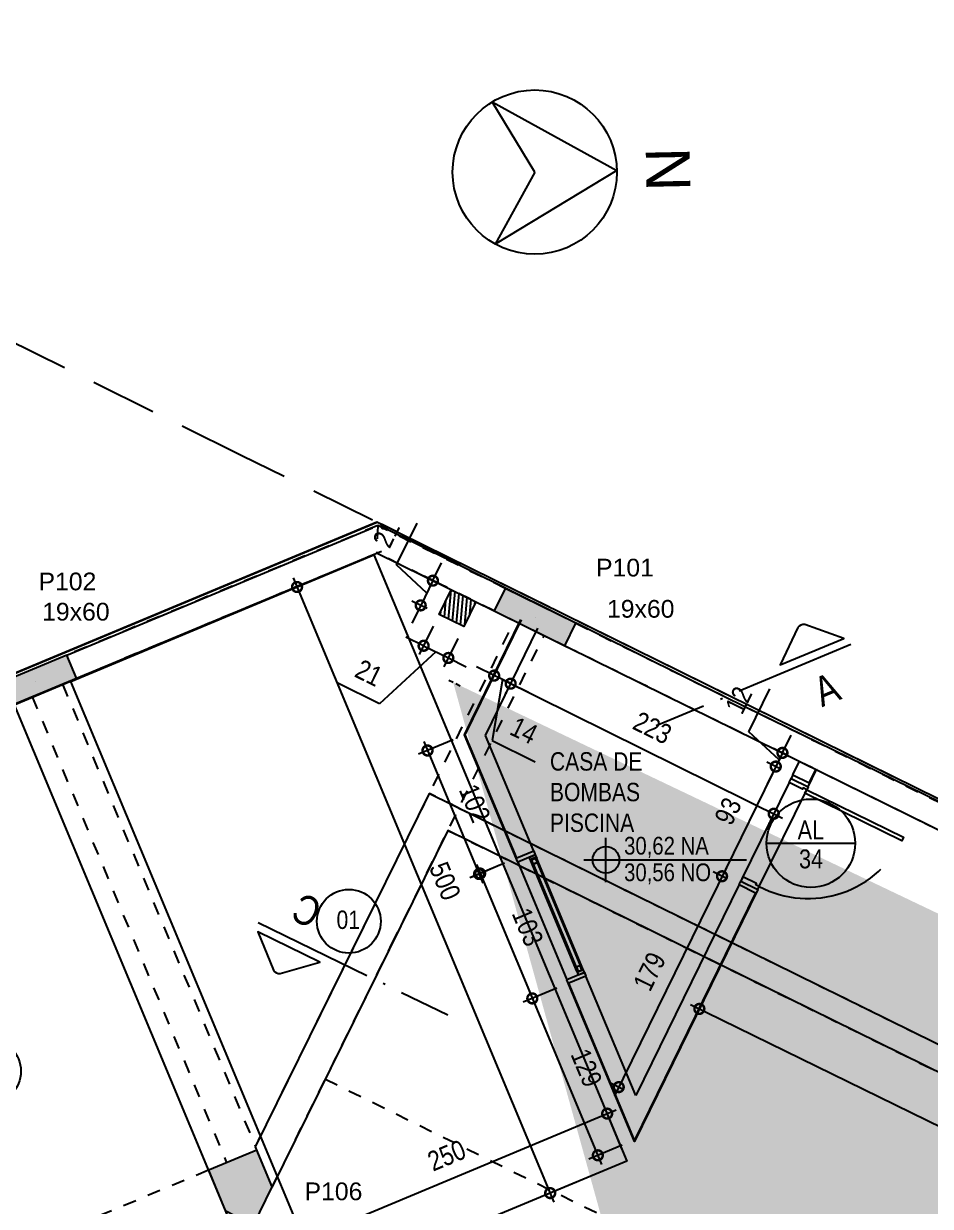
# Model space of a CAD drawing. Header units: metres. Extents: x -133 to 570, y -18 to 184.
# Drawn here: x -13.93 to -7.03, y 30.66 to 39.67 of the extents above; entities that cross this region are included whole.
import ezdxf
from ezdxf.enums import TextEntityAlignment as Align

# ---------------------------------------------------------------- set-up
doc = ezdxf.new("R2010")
doc.units = ezdxf.units.M
doc.header["$PDMODE"] = 35
doc.linetypes.add('DASHEDX2', pattern=[1.5, 1, -0.5])
doc.linetypes.add('ESTILO_TQS_0001', pattern=[1, 0.7, -0.3])
for name, color, linetype in [('1', 232, 'DASHEDX2'), ('12', 232, 'Continuous'), ('190', 25, 'Continuous'), ('210', 15, 'ESTILO_TQS_0001'), ('242', 143, 'Continuous'), ('3', 2, 'Continuous'), ('4', 2, 'Continuous'), ('5', 2, 'Continuous'), ('9', 232, 'Continuous'), ('ARQ-ALV ACAB', 4, 'Continuous'), ('ARQ-ALV OSSO', 5, 'Continuous'), ('ARQ-AUX', 7, 'Continuous'), ('ARQ-CAX @ 1', 1, 'Continuous'), ('ARQ-DIM', 2, 'Continuous'), ('ARQ-DIM EMBASAM', 2, 'Continuous'), ('ARQ-ENCH', 1, 'Continuous'), ('ARQ-EST', 2, 'Continuous'), ('ARQ-PRJ', 7, 'DASHEDX2'), ('ARQ-SIM', 1, 'Continuous'), ('ARQ-SIM EMBASAM', 1, 'Continuous'), ('ARQ-TXT EMBASAM', 2, 'Continuous'), ('ARQ-VG', 1, 'Continuous')]:
    doc.layers.add(name, color=color, linetype=linetype)
doc.styles.add('Adesa', font='ARIALN.TTF')
doc.styles.add('Arial', font='arial.ttf')
doc.styles.get("Standard").update_dxf_attribs({"font": 'arial.ttf'})
doc.dimstyles.new('ADESA 1-0075', dxfattribs={"dimtxt": 0.15, "dimasz": 0.15, "dimexe": 0.075, "dimexo": 0.1, "dimgap": 0.1, "dimtad": 1, "dimdec": 1, "dimlfac": 100, "dimzin": 12, "dimtxsty": 'Adesa', "dimblk": 'DOTSMALL', "dimcen": 1, "dimdle": 0.075, "dimclrd": 1, "dimclre": 1, "dimclrt": 256, "dimazin": 3, "dimtm": 1e-09, "dimtfac": 1, "dimtdec": 1, "dimtmove": 1, "dimatfit": 0, "dimldrblk": 'DOTSMALL', "dimfxl": 0.8, "dimtvp": 2, "dimtolj": 1, "dimtzin": 0, "dimarcsym": 0})

# ---------------------------------------------------------------- blocks, each defined once
blk = doc.blocks.new('vaga')
blk.add_lwpolyline([(5, 0), (5, -2.5), (0, -2.5), (0, 0)], close=True)
blk.add_circle((2.5, -1.25), 0.2426)
blk = doc.blocks.new('*U21')
for points in [[(-0.845, -0.1), (-0.82, -0.1), (-0.82, -0.07), (-0.81, -0.07), (-0.81, 0.045), (-0.845, 0.045), (-0.845, -0.1)], [(0.025, -0.1), (0, -0.1), (0, -0.07), (-0.01, -0.07), (-0.01, 0.045), (0.025, 0.045), (0.025, -0.1)], [(0, -0.1), (0, -0.9204), (-0.03, -0.9204), (-0.03, -0.1)]]:
    blk.add_lwpolyline(points, close=True)
at = {"layer": 'ARQ-PRJ'}
blk.add_arc((-0.0237, -0.1242), 0.7967, 178.25988, 271.70132, dxfattribs=at)
blk = doc.blocks.new('*U49')
at = {"color": 0, "linetype": 'ByBlock', "ltscale": 0.5}
for points in [[(0.02, -0.045), (0.02, -0.045), (0.02, -0.045), (0.02, -0.045), (0.02, -0.045), (0.02, -0.045), (0.02, -0.045), (0.02, -0.045), (0.02, -0.045), (0.03, -0.045), (0.03, -0.05), (0, -0.05), (0, 0), (0.03, 0), (0.03, -0.005), (0.02, -0.005), (0.02, -0.045)], [(0.95, -0.045), (0.95, -0.045), (0.95, -0.045), (0.95, -0.045), (0.95, -0.045), (0.95, -0.045), (0.95, -0.045), (0.95, -0.045), (0.95, -0.045), (0.94, -0.045), (0.94, -0.05), (0.97, -0.05), (0.97, 0), (0.94, 0), (0.94, -0.005), (0.95, -0.005), (0.95, -0.045)], [(0.025, -0.01), (0.06, -0.01), (0.06, -0.04), (0.025, -0.04)], [(0.945, -0.01), (0.91, -0.01), (0.91, -0.04), (0.945, -0.04)]]:
    blk.add_lwpolyline(points, close=True, dxfattribs=at)
at = {"color": 8, "linetype": 'ByBlock', "ltscale": 0.5}
for points in [[(0.94, 0), (0.03, 0)], [(0.94, -0.05), (0.03, -0.05)]]:
    blk.add_lwpolyline(points, dxfattribs=at)
at = {"color": 7, "linetype": 'ByBlock', "ltscale": 0.5}
blk.add_lwpolyline([(0.91, -0.01), (0.91, -0.04), (0.06, -0.04), (0.06, -0.01)], close=True, dxfattribs=at)
blk = doc.blocks.new('_DotSmall')
at = {"color": 0, "linetype": 'ByBlock', "const_width": 0.5}
blk.add_lwpolyline([(-0.0625, 0, 1), (0.0625, 0, 1)], format="xyb", close=True, dxfattribs=at)
blk = doc.blocks.new('*D129')
at = {"layer": 'ARQ-DIM EMBASAM', "color": 1, "lineweight": -2, "transparency": 16777216}
for p, q in [((-9.3775, 31.1019), (-9.5186, 31.4398)), ((-11.8658, 30.3782), (-9.4205, 31.3995)), ((-11.6844, 30.1384), (-11.8255, 30.4763))]:
    blk.add_line(p, q, dxfattribs=at)
at = {"layer": 'Defpoints', "color": 0, "transparency": 16777216}
for p in [(-9.4897, 31.3706), (-9.339, 31.0096), (-11.6459, 30.0461)]:
    blk.add_point(p, dxfattribs=at)
at = {"layer": 'ARQ-DIM EMBASAM', "color": 1, "lineweight": -2, "transparency": 16777216, "xscale": 0.15, "yscale": 0.15, "zscale": 0.15}
for p, rotation in [((-9.4897, 31.3706), 22.66845820745342), ((-11.7966, 30.4071), 202.6684582074534)]:
    blk.add_blockref('_DotSmall', p, dxfattribs=dict(at, rotation=rotation))
at = {"layer": 'ARQ-DIM EMBASAM', "transparency": 16777216, "insert": (-10.7112, 31.0518), "char_height": 0.15, "attachment_point": 5, "rotation": 22.66846, "style": 'Adesa'}
blk.add_mtext('\\A1;250', dxfattribs=at)
blk = doc.blocks.new('*D130')
at = {"layer": 'ARQ-DIM EMBASAM', "color": 1, "lineweight": -2, "transparency": 16777216}
for p, q in [((-11.3582, 35.5849), (-11.9197, 35.3503)), ((-11.8794, 35.4485), (-9.8946, 30.6963)), ((-9.4313, 30.9711), (-9.9927, 30.7366))]:
    blk.add_line(p, q, dxfattribs=at)
at = {"layer": 'Defpoints', "color": 0, "transparency": 16777216}
for p in [(-11.266, 35.6234), (-9.339, 31.0096), (-9.9235, 30.7655)]:
    blk.add_point(p, dxfattribs=at)
at = {"layer": 'ARQ-DIM EMBASAM', "color": 1, "lineweight": -2, "transparency": 16777216, "xscale": 0.15, "yscale": 0.15, "zscale": 0.15}
for p, rotation in [((-11.8505, 35.3792), 112.6684582074534), ((-9.9235, 30.7655), 292.6684582074534)]:
    blk.add_blockref('_DotSmall', p, dxfattribs=dict(at, rotation=rotation))
at = {"layer": 'ARQ-DIM EMBASAM', "transparency": 16777216, "insert": (-10.7241, 33.1404), "char_height": 0.15, "attachment_point": 5, "rotation": 292.66846, "style": 'Adesa'}
blk.add_mtext('\\A1;500', dxfattribs=at)
blk = doc.blocks.new('*D131')
at = {"layer": 'ARQ-DIM EMBASAM', "color": 1, "lineweight": -2, "transparency": 16777216}
for p, q in [((-8.411, 34.2775), (-8.2513, 34.6041)), ((-8.1808, 34.0646), (-8.411, 34.2775)), ((-8.1553, 34.1167), (-8.0894, 34.2515)), ((-8.1157, 34.0974), (-8.2227, 34.1497)), ((-8.1666, 33.9932), (-8.2736, 34.0455)), ((-8.1553, 34.1167), (-8.2063, 34.0126)), ((-8.1553, 34.1167), (-8.2063, 34.0126)), ((-8.2063, 34.0126), (-8.2721, 33.8778))]:
    blk.add_line(p, q, dxfattribs=at)
at = {"layer": 'Defpoints', "color": 0, "transparency": 16777216}
for p in [(-8.0259, 34.0534, 0), (-8.2063, 34.0126), (-8.0768, 33.9493)]:
    blk.add_point(p, dxfattribs=at)
at = {"layer": 'ARQ-DIM EMBASAM', "color": 1, "lineweight": -2, "transparency": 16777216, "xscale": 0.15, "yscale": 0.15, "zscale": 0.15}
for p, rotation in [((-8.1553, 34.1167), 243.941235276472), ((-8.2063, 34.0126), 63.94123527647194)]:
    blk.add_blockref('_DotSmall', p, dxfattribs=dict(at, rotation=rotation))
at = {"layer": 'ARQ-DIM EMBASAM', "transparency": 16777216, "insert": (-8.4886, 34.5178), "char_height": 0.15, "attachment_point": 5, "rotation": 63.94124, "style": 'Adesa'}
blk.add_mtext('\\A1;12', dxfattribs=at)
blk = doc.blocks.new('*D132')
at = {"layer": 'ARQ-DIM EMBASAM', "color": 1, "lineweight": -2, "transparency": 16777216}
for p, q in [((-8.1732, 34.08), (-8.6483, 33.1101)), ((-8.1666, 33.9933), (-8.2736, 34.0456)), ((-8.5757, 33.158), (-8.6826, 33.2104))]:
    blk.add_line(p, q, dxfattribs=at)
at = {"layer": 'Defpoints', "color": 0, "transparency": 16777216}
for p in [(-8.0768, 33.9493), (-8.6153, 33.1774), (-8.4859, 33.1141)]:
    blk.add_point(p, dxfattribs=at)
at = {"layer": 'ARQ-DIM EMBASAM', "color": 1, "lineweight": -2, "transparency": 16777216, "xscale": 0.15, "yscale": 0.15, "zscale": 0.15}
for p, rotation in [((-8.2062, 34.0126), 63.90645381599306), ((-8.6153, 33.1774), 243.9064538159931)]:
    blk.add_blockref('_DotSmall', p, dxfattribs=dict(at, rotation=rotation))
at = {"layer": 'ARQ-DIM EMBASAM', "transparency": 16777216, "insert": (-8.5693, 33.6727), "char_height": 0.15, "attachment_point": 5, "rotation": 63.90645, "style": 'Adesa'}
blk.add_mtext('\\A1;93', dxfattribs=at)
blk = doc.blocks.new('*D133')
at = {"layer": 'ARQ-DIM EMBASAM', "color": 1, "lineweight": -2, "transparency": 16777216}
for p, q in [((-10.3499, 34.705), (-10.4846, 34.771)), ((-10.287, 34.6743), (-10.3639, 34.2098)), ((-10.2242, 34.6435), (-10.3499, 34.705)), ((-10.2242, 34.6435), (-10.3499, 34.705)), ((-10.3865, 34.6303), (-10.3829, 34.6377)), ((-10.2608, 34.5687), (-10.2572, 34.5761)), ((-10.2242, 34.6435), (-10.0895, 34.5775)), ((-10.3639, 34.2098), (-10.0368, 34.0496))]:
    blk.add_line(p, q, dxfattribs=at)
at = {"layer": 'Defpoints', "color": 0, "transparency": 16777216}
for p in [(-10.3499, 34.705), (-10.3425, 34.7201), (-10.2168, 34.6585)]:
    blk.add_point(p, dxfattribs=at)
at = {"layer": 'ARQ-DIM EMBASAM', "color": 1, "lineweight": -2, "transparency": 16777216, "xscale": 0.15, "yscale": 0.15, "zscale": 0.15}
for p, rotation in [((-10.3499, 34.705), 333.9064538159312), ((-10.2242, 34.6435), 153.9064538159312)]:
    blk.add_blockref('_DotSmall', p, dxfattribs=dict(at, rotation=rotation))
at = {"layer": 'ARQ-DIM EMBASAM', "transparency": 16777216, "insert": (-10.1232, 34.2871), "char_height": 0.15, "attachment_point": 5, "rotation": 333.90645, "style": 'Adesa'}
blk.add_mtext('\\A1;14', dxfattribs=at)
blk = doc.blocks.new('*D134')
at = {"layer": 'ARQ-DIM EMBASAM', "color": 1, "lineweight": -2, "transparency": 16777216}
for p, q in [((-10.2915, 34.6767), (-8.1547, 33.6199)), ((-10.2611, 34.5689), (-10.2575, 34.5763)), ((-8.2588, 33.5785), (-8.2552, 33.5859))]:
    blk.add_line(p, q, dxfattribs=at)
at = {"layer": 'Defpoints', "color": 0, "transparency": 16777216}
for p in [(-10.2168, 34.6585), (-8.2219, 33.6531), (-8.2145, 33.6682)]:
    blk.add_point(p, dxfattribs=at)
at = {"layer": 'ARQ-DIM EMBASAM', "color": 1, "lineweight": -2, "transparency": 16777216, "xscale": 0.15, "yscale": 0.15, "zscale": 0.15}
for p, rotation in [((-10.2242, 34.6435), 153.6824493758829), ((-8.2219, 33.6531), 333.6824493758829)]:
    blk.add_blockref('_DotSmall', p, dxfattribs=dict(at, rotation=rotation))
at = {"layer": 'ARQ-DIM EMBASAM', "transparency": 16777216, "insert": (-9.1448, 34.3066), "char_height": 0.15, "attachment_point": 5, "rotation": 333.68245, "style": 'Adesa'}
blk.add_mtext('\\A1;223', dxfattribs=at)
blk = doc.blocks.new('*D135')
at = {"layer": 'ARQ-DIM EMBASAM', "color": 1, "lineweight": -2, "transparency": 16777216}
for p, q in [((-10.6628, 34.216), (-10.9266, 34.1058)), ((-10.8863, 34.2039), (-10.4359, 33.1254)), ((-10.2702, 33.2759), (-10.534, 33.1657))]:
    blk.add_line(p, q, dxfattribs=at)
at = {"layer": 'Defpoints', "color": 0, "transparency": 16777216}
for p in [(-10.5706, 34.2545), (-10.1779, 33.3144), (-10.4648, 33.1946)]:
    blk.add_point(p, dxfattribs=at)
at = {"layer": 'ARQ-DIM EMBASAM', "color": 1, "lineweight": -2, "transparency": 16777216, "xscale": 0.15, "yscale": 0.15, "zscale": 0.15}
for p, rotation in [((-10.8574, 34.1347), 112.668458207454), ((-10.4648, 33.1946), 292.668458207454)]:
    blk.add_blockref('_DotSmall', p, dxfattribs=dict(at, rotation=rotation))
at = {"layer": 'ARQ-DIM EMBASAM', "transparency": 16777216, "insert": (-10.4982, 33.7327), "char_height": 0.15, "attachment_point": 5, "rotation": 292.66846, "style": 'Adesa'}
blk.add_mtext('\\A1;102', dxfattribs=at)
blk = doc.blocks.new('*D136')
at = {"layer": 'ARQ-DIM EMBASAM', "color": 1, "lineweight": -2, "transparency": 16777216}
for p, q in [((-10.2702, 33.2759), (-10.5258, 33.1692)), ((-10.4855, 33.2673), (-10.0307, 32.1784)), ((-9.8732, 32.3255), (-10.1288, 32.2187))]:
    blk.add_line(p, q, dxfattribs=at)
at = {"layer": 'Defpoints', "color": 0, "transparency": 16777216}
for p in [(-10.1779, 33.3144), (-9.781, 32.364), (-10.0596, 32.2476)]:
    blk.add_point(p, dxfattribs=at)
at = {"layer": 'ARQ-DIM EMBASAM', "color": 1, "lineweight": -2, "transparency": 16777216, "xscale": 0.15, "yscale": 0.15, "zscale": 0.15}
for p, rotation in [((-10.4566, 33.1981), 112.6684582074503), ((-10.0596, 32.2476), 292.6684582074503)]:
    blk.add_blockref('_DotSmall', p, dxfattribs=dict(at, rotation=rotation))
at = {"layer": 'ARQ-DIM EMBASAM', "transparency": 16777216, "insert": (-10.0952, 32.7909), "char_height": 0.15, "attachment_point": 5, "rotation": 292.66846, "style": 'Adesa'}
blk.add_mtext('\\A1;103', dxfattribs=at)
blk = doc.blocks.new('*D137')
at = {"layer": 'ARQ-DIM EMBASAM', "color": 1, "lineweight": -2, "transparency": 16777216}
for p, q in [((-9.8732, 32.3255), (-10.1288, 32.2187)), ((-10.0885, 32.3168), (-9.5319, 30.9842)), ((-9.3745, 31.1312), (-9.63, 31.0245))]:
    blk.add_line(p, q, dxfattribs=at)
at = {"layer": 'Defpoints', "color": 0, "transparency": 16777216}
for p in [(-9.781, 32.364), (-9.2822, 31.1698), (-9.5608, 31.0534)]:
    blk.add_point(p, dxfattribs=at)
at = {"layer": 'ARQ-DIM EMBASAM', "color": 1, "lineweight": -2, "transparency": 16777216, "xscale": 0.15, "yscale": 0.15, "zscale": 0.15}
for p, rotation in [((-10.0596, 32.2476), 112.6684582074545), ((-9.5608, 31.0534), 292.6684582074544)]:
    blk.add_blockref('_DotSmall', p, dxfattribs=dict(at, rotation=rotation))
at = {"layer": 'ARQ-DIM EMBASAM', "transparency": 16777216, "insert": (-9.6473, 31.7186), "char_height": 0.15, "attachment_point": 5, "rotation": 292.66846, "style": 'Adesa'}
blk.add_mtext('\\A1;129', dxfattribs=at)
blk = doc.blocks.new('*D138')
at = {"layer": 'ARQ-DIM EMBASAM', "color": 1, "lineweight": -2, "transparency": 16777216}
for p, q in [((-8.5823, 33.2448), (-9.4344, 31.5048)), ((-8.5757, 33.158), (-8.6826, 33.2104)), ((-9.3619, 31.5528), (-9.4688, 31.6051))]:
    blk.add_line(p, q, dxfattribs=at)
at = {"layer": 'Defpoints', "color": 0, "transparency": 16777216}
for p in [(-8.4859, 33.1141), (-9.4015, 31.5722), (-9.2721, 31.5088)]:
    blk.add_point(p, dxfattribs=at)
at = {"layer": 'ARQ-DIM EMBASAM', "color": 1, "lineweight": -2, "transparency": 16777216, "xscale": 0.15, "yscale": 0.15, "zscale": 0.15}
for p, rotation in [((-8.6153, 33.1774), 63.90645381589833), ((-9.4015, 31.5722), 243.9064538158983)]:
    blk.add_blockref('_DotSmall', p, dxfattribs=dict(at, rotation=rotation))
at = {"layer": 'ARQ-DIM EMBASAM', "transparency": 16777216, "insert": (-9.167, 32.4525), "char_height": 0.15, "attachment_point": 5, "rotation": 63.90645, "style": 'Adesa'}
blk.add_mtext('\\A1;179', dxfattribs=at)
blk = doc.blocks.new('*D139')
at = {"layer": 'ARQ-DIM EMBASAM', "color": 1, "lineweight": -2, "transparency": 16777216}
for p, q in [((-8.7685, 32.2073), (-8.7549, 32.2352)), ((-8.8552, 32.2008), (-3.7908, 29.7205)), ((-3.8389, 29.7929), (-3.8252, 29.8208))]:
    blk.add_line(p, q, dxfattribs=at)
at = {"layer": 'Defpoints', "color": 0, "transparency": 16777216}
for p in [(-8.8125, 32.1175), (-3.8582, 29.7535), (-3.8828, 29.7031)]:
    blk.add_point(p, dxfattribs=at)
at = {"layer": 'ARQ-DIM EMBASAM', "color": 1, "lineweight": -2, "transparency": 16777216, "xscale": 0.15, "yscale": 0.15, "zscale": 0.15}
for p, rotation in [((-8.7878, 32.1678), 153.9064538159307), ((-3.8582, 29.7535), 333.9064538159308)]:
    blk.add_blockref('_DotSmall', p, dxfattribs=dict(at, rotation=rotation))
at = {"layer": 'ARQ-DIM EMBASAM', "transparency": 16777216, "insert": (-6.2453, 31.1192), "char_height": 0.15, "attachment_point": 5, "rotation": 333.90645, "style": 'Adesa'}
blk.add_mtext('\\A1;549', dxfattribs=at)
blk = doc.blocks.new('TIPO COTA$0$Chamada_planta')
at = {"layer": 'ARQ-SIM'}
blk.add_line((-1.248, 0), (1.248, 0), dxfattribs=at)
blk.add_circle((0, 0), 1.248, dxfattribs=at)
at = {"layer": 'ARQ-SIM', "color": 2, "style": 'Adesa'}
for tag, p in [('NUMERO', (0, 0.234)), ('C.D.', (0, -0.272))]:
    blk.add_attdef(tag, text='', height=0.5, dxfattribs=at).set_placement(p, align=Align.MIDDLE_CENTER)
blk = doc.blocks.new('ADESA-SIM CORT')
at = {"color": 3}
blk.add_lwpolyline([(1.712, 0.367), (1.4, 0.086), (2.1, 0.086), (1.788, 0.367)], dxfattribs=at)
blk.add_lwpolyline([(1.788, 0.367, 0.267949), (1.712, 0.367)], format="xyb", dxfattribs=at)
at = {"color": 2}
for points in [[(0.521, 0), (0, 0)], [(0.706, 0), (0.729, 0)], [(2.14, 0), (0.914, 0)]]:
    blk.add_lwpolyline(points, dxfattribs=at)
at = {"color": 3, "style": 'Adesa'}
blk.add_attdef('A', text='', height=0.35, dxfattribs=at).set_placement((1.739, -0.325), align=Align.MIDDLE_CENTER)
blk = doc.blocks.new('*D224')
at = {"layer": 'ARQ-DIM EMBASAM', "color": 1, "lineweight": -2, "transparency": 16777216}
for p, q in [((-10.8137, 35.0808), (-10.9201, 34.8646)), ((-10.887, 34.9319), (-11.0216, 34.9982)), ((-10.887, 34.9319), (-10.6986, 34.8391)), ((-10.887, 34.9319), (-10.6986, 34.8391)), ((-10.6253, 34.988), (-10.7318, 34.7718)), ((-10.7928, 34.8855), (-11.2215, 34.4901)), ((-10.6986, 34.8391), (-10.564, 34.7728)), ((-11.2215, 34.4901), (-11.5395, 34.6468))]:
    blk.add_line(p, q, dxfattribs=at)
at = {"layer": 'Defpoints', "color": 0, "transparency": 16777216}
for p in [(-10.7695, 35.1705), (-10.5811, 35.0777), (-10.6986, 34.8391)]:
    blk.add_point(p, dxfattribs=at)
at = {"layer": 'ARQ-DIM EMBASAM', "color": 1, "lineweight": -2, "transparency": 16777216, "xscale": 0.15, "yscale": 0.15, "zscale": 0.15}
for p, rotation in [((-10.887, 34.9319), 333.7758595109644), ((-10.6986, 34.8391), 153.7758595109644)]:
    blk.add_blockref('_DotSmall', p, dxfattribs=dict(at, rotation=rotation))
at = {"layer": 'ARQ-DIM EMBASAM', "transparency": 16777216, "insert": (-11.303, 34.7257), "char_height": 0.15, "attachment_point": 5, "rotation": 333.77586, "style": 'Adesa'}
blk.add_mtext('\\A1;21', dxfattribs=at)
blk = doc.blocks.new('*D225')
at = {"layer": 'ARQ-DIM EMBASAM', "color": 1, "lineweight": -2, "transparency": 16777216}
for p, q in [((-11.0924, 35.547), (-10.9358, 35.865)), ((-10.8164, 35.4277), (-10.7502, 35.5623)), ((-10.8628, 35.3335), (-11.0924, 35.547)), ((-10.8164, 35.4277), (-10.9092, 35.2393)), ((-10.8164, 35.4277), (-10.9092, 35.2393)), ((-10.7664, 35.403), (-10.8837, 35.4608)), ((-10.8592, 35.2147), (-10.9765, 35.2725)), ((-10.9092, 35.2393), (-10.9755, 35.1048))]:
    blk.add_line(p, q, dxfattribs=at)
at = {"layer": 'Defpoints', "color": 0, "transparency": 16777216}
for p in [(-10.6767, 35.3589), (-10.9092, 35.2393), (-10.7695, 35.1705)]:
    blk.add_point(p, dxfattribs=at)
at = {"layer": 'ARQ-DIM EMBASAM', "color": 1, "lineweight": -2, "transparency": 16777216, "xscale": 0.15, "yscale": 0.15, "zscale": 0.15}
for p, rotation in [((-10.8164, 35.4277), 243.7758595109626), ((-10.9092, 35.2393), 63.77585951096266)]:
    blk.add_blockref('_DotSmall', p, dxfattribs=dict(at, rotation=rotation))
at = {"layer": 'ARQ-DIM EMBASAM', "transparency": 16777216, "insert": (-11.1714, 35.7835), "char_height": 0.15, "attachment_point": 5, "rotation": 63.77586, "style": 'Adesa'}
blk.add_mtext('\\A1;21', dxfattribs=at)
blk = doc.blocks.new('ARQ- NORTE')
at = {"layer": 'ARQ-SIM'}
for p, q in [((-1.636, -2.792), (-0.012, 0.02)), ((-0.012, 0.02), (1.612, -2.792)), ((-0.012, -1.855), (-1.636, -2.792)), ((-0.012, -1.855), (1.612, -2.792))]:
    blk.add_line(p, q, dxfattribs=at)
blk.add_circle((-0.012, -1.855), 1.875, dxfattribs=at)
at = {"layer": 'ARQ-SIM', "color": 3, "style": 'Arial'}
blk.add_text('N', height=1, dxfattribs=at).set_placement((-0.012, 1.189), align=Align.MIDDLE)
blk = doc.blocks.new('terreno + circ vert')
at = {"layer": 'ARQ-EST', "color": 102}
blk.add_lwpolyline([(45.0315, 1.1617, 0.011807), (45.0465, 1.811), (45.1211, 8.4606), (42.945, 9.4812), (35.5548, 12.9472), (27.5061, 16.8929), (22.1014, 19.5405), (15.0017, 23.0148), (8.3251, 26.282), (0.4895, 30.0914), (-5.8932, 33.2362), (-11.2422, 35.8718), (-77.2068, 8.3436), (-72.4625, -3.025), (39.7459, -3.025), (40.5291, -3.025, 0.392527), (45.0315, 1.1617)], format="xyb", dxfattribs=at)
at = {"layer": 'ARQ-PRJ', "color": 1, "ltscale": 0.5}
blk.add_lwpolyline([(48.0419, 1.3908), (48.1056, 7.0609), (42.945, 9.4812), (35.5548, 12.9472), (27.5061, 16.8929), (22.1014, 19.5405), (15.0017, 23.0148), (8.3251, 26.282), (0.4895, 30.0914), (-5.8932, 33.2362), (-12.2759, 36.3811), (-18.9156, 39.6675), (-31.5995, 31.2229), (-104.3835, 0.8491), (-104.1403, -6.025), (40.5424, -6.025, 0.41093)], format="xyb", close=True, dxfattribs=at)
at = {"layer": 'Defpoints'}
blk.add_lwpolyline([(45.0315, 1.1617, 0.011807), (45.0465, 1.811), (45.1211, 8.4606), (42.945, 9.4812), (35.5548, 12.9472), (27.5061, 16.8929), (22.1014, 19.5405), (15.0017, 23.0148), (8.3251, 26.282), (0.4895, 30.0914), (-5.8932, 33.2362), (-11.2422, 35.8718), (-77.2068, 8.3436), (-72.4625, -3.025), (39.7459, -3.025), (40.5292, -3.025, 0.392534)], format="xyb", close=True, dxfattribs=at)
at = {"extrusion": (-0.000517464, -5.41754e-06, 1), "xscale": 0.3333333333333464, "yscale": 0.3333333333333464, "zscale": 0.3333333333333464, "rotation": 271.1996620368655}
blk.add_blockref('ARQ- NORTE', (-9.4226, 38.5465, 0.0043), dxfattribs=at)
blk = doc.blocks.new('EST-LO-6-5S1-R00')
at = {"layer": '4'}
h = blk.add_hatch(color=8, dxfattribs=at)
h.dxf.hatch_style = 1
h.paths.add_polyline_path([(4483.00299, 818.476766), (4508.00299, 818.476766), (4508.00299, 843.476766), (4483.00299, 843.476766)])
h.paths.add_polyline_path([(498.003039, 395.921113), (498.003039, 923.986062), (353.003016, 923.986062), (353.003016, 942.98646), (517.003016, 942.98646), (517.003016, 395.921113)])
h.paths.add_polyline_path([(2530.003309, 842.98646), (2570.003309, 842.98646), (2570.003309, 942.98646), (2530.003309, 942.98646)])
h.paths.add_polyline_path([(520.003309, 245.003526), (520.003309, -299.999844), (555.003309, -299.999844), (555.003309, -229.999844), (539.003309, -229.999844), (539.003309, 185.003526), (555.003309, 185.003526), (555.003309, 245.003526)])
h.paths.add_polyline_path([(-35, 244.918632), (-35, 184.918632), (-19, 184.918632), (-19, -230), (-35, -230), (-35, -300), (517, -300), (517, 245), (498, 245), (498, -281), (0, -281), (0, -19), (255, -19), (255, 244.918632), (178.506963, 244.918632), (178.506963, 225.918632), (236, 225.918632), (236, 0), (0, 0), (0, 225.918632), (57.5, 225.918632), (57.5, 244.918632)])
h.paths.add_polyline_path([(-34.995574, 942.98646), (-34.995574, 872.98646), (-18.995574, 872.98646), (-18.995574, 455.988714), (-34.995574, 455.988714), (-34.995574, 395.921113), (232.004426, 395.921113), (232.004426, 481.921874), (213.004426, 481.921874), (213.004426, 414.921113), (0.004426, 414.921113), (0.004426, 923.98646), (213.004426, 923.98646), (213.004426, 854.986062), (232.004426, 854.986062), (232.004426, 923.98646), (252.004426, 923.98646), (252.004426, 942.98646)])
h.paths.add_polyline_path([(213.004314, 592.921874), (232.004314, 592.921874), (232.004314, 743.986062), (213.004314, 743.986062)], flags=17)
h.paths.add_polyline_path([(3672.003309, 253.001099), (3672.003309, 388.001099), (3637.003309, 388.001099), (3637.003309, 253.001099)])
h.paths.add_polyline_path([(3637.003309, 942.98646), (3637.003194, 872.98646), (3653.003309, 872.98646), (3653.003309, 599.001099), (3637.003309, 599.001099), (3637.003309, 539.001099), (3672.003309, 539.001099), (3672.003309, 942.98646)])
h.paths.add_polyline_path([(3672.003424, 102.001099), (3637.003309, 102.001099), (3637.003309, 42.001099), (3653.003307, 42.001099), (3653.003307, -229.998901), (3637.003309, -229.998901), (3637.003309, -299.998901), (3672.003424, -299.998901)])
h.paths.add_polyline_path([(3075.003309, -299.999844), (3110.003309, -299.999844), (3110.003309, -199.999844), (3075.003309, -199.999844)])
h.paths.add_polyline_path([(3075.003309, 270.500177), (3110.003309, 270.500177), (3110.003309, 370.500177), (3075.003309, 370.500177)])
h.paths.add_polyline_path([(520.003309, 942.98646), (520.003309, 395.925027), (555.003309, 395.925027), (555.003309, 451.98646), (539.003309, 451.98646), (539.003309, 872.98646), (555.003309, 872.98646), (555.003309, 942.98646)])
h.paths.add_polyline_path([(-2102.995138, 253.000177), (-2102.995138, 388.000177), (-2137.995138, 388.000177), (-2137.995138, 253.000177)])
h.paths.add_polyline_path([(-2137.995138, 101.999935), (-2137.995138, -299.999844), (-2102.995138, -299.999844), (-2102.995138, -229.999844), (-2118.995138, -229.999844), (-2118.995138, 41.999935), (-2102.995138, 41.999935), (-2102.995138, 101.999935)])
h.paths.add_polyline_path([(-2137.995141, 942.988972), (-2137.995141, 538.988972), (-2102.995141, 538.988972), (-2102.995141, 598.988972), (-2118.995141, 598.988972), (-2118.995141, 872.988972), (-2102.995141, 872.988972), (-2102.995141, 942.988972)])
h.paths.add_polyline_path([(3075.003309, 842.98646), (3110.003309, 842.98646), (3110.003309, 942.98646), (3075.003309, 942.98646)])
h.paths.add_polyline_path([(2530.003309, -299.999844), (2570.003309, -299.999844), (2570.003309, -199.999844), (2530.003309, -199.999844)])
h.paths.add_polyline_path([(2530.003309, 145.003526), (2570.003309, 145.003526), (2570.003309, 245.003526), (2530.003309, 245.003526)])
h.paths.add_polyline_path([(2530.003309, 395.98646), (2570.003309, 395.98646), (2570.003309, 495.98646), (2530.003309, 495.98646)])
h.paths.add_polyline_path([(1995.003309, -299.999844), (2030.003309, -299.999844), (2030.003309, -199.999844), (1995.003309, -199.999844)])
h.paths.add_polyline_path([(1995.003309, 145.003526), (2030.003309, 145.003526), (2030.003309, 245.003526), (1995.003309, 245.003526)])
h.paths.add_polyline_path([(1995.003309, 395.98646), (2030.003309, 395.98646), (2030.003309, 495.98646), (1995.003309, 495.98646)])
h.paths.add_polyline_path([(1995.003309, 842.98646), (2030.003309, 842.98646), (2030.003309, 942.98646), (1995.003309, 942.98646)])
h.paths.add_polyline_path([(1460.003309, -299.999844), (1495.003309, -299.999844), (1495.003309, -199.999844), (1460.003309, -199.999844)])
h.paths.add_polyline_path([(1460.003309, 145.003526), (1495.003309, 145.003526), (1495.003309, 245.003526), (1460.003309, 245.003526)])
h.paths.add_polyline_path([(1460.003309, 395.98646), (1495.003309, 395.98646), (1495.003309, 495.98646), (1460.003309, 495.98646)])
h.paths.add_polyline_path([(1460.003309, 842.98646), (1495.003309, 842.98646), (1495.003309, 942.98646), (1460.003309, 942.98646)])
h.paths.add_polyline_path([(925.003309, -299.999844), (960.003309, -299.999844), (960.003309, -199.999844), (925.003309, -199.999844)])
h.paths.add_polyline_path([(925.003309, 145.003526), (960.003309, 145.003526), (960.003309, 245.003526), (925.003309, 245.003526)])
h.paths.add_polyline_path([(925.003309, 395.98646), (960.003309, 395.98646), (960.003309, 495.98646), (925.003309, 495.98646)])
h.paths.add_polyline_path([(925.003309, 842.98646), (960.003309, 842.98646), (960.003309, 942.98646), (925.003309, 942.98646)])
h.paths.add_polyline_path([(-1582.999721, -299.999844), (-1547.999721, -299.999844), (-1547.999721, -199.999844), (-1582.999721, -199.999844)])
h.paths.add_polyline_path([(-500.999721, -299.999844), (-465.999721, -299.999844), (-465.999721, -199.999844), (-500.999721, -199.999844)])
h.paths.add_polyline_path([(-1042.999721, -299.999844), (-1002.999721, -299.999844), (-1002.999721, -199.999844), (-1042.999721, -199.999844)])
h.paths.add_polyline_path([(-500.999721, 145.003526), (-465.999721, 145.003526), (-465.999721, 245.003526), (-500.999721, 245.003526)], flags=17)
h.paths.add_polyline_path([(-1042.999721, 145.003526), (-1002.999721, 145.003526), (-1002.999721, 245.003526), (-1042.999721, 245.003526)], flags=17)
h.paths.add_polyline_path([(-500.999721, 395.98646), (-465.999721, 395.98646), (-465.999721, 495.98646), (-500.999721, 495.98646)], flags=17)
h.paths.add_polyline_path([(-1042.999721, 395.98646), (-1002.999721, 395.98646), (-1002.999721, 495.98646), (-1042.999721, 495.98646)], flags=17)
h.paths.add_polyline_path([(-1582.999721, 270.500177), (-1547.999721, 270.500177), (-1547.999721, 370.500177), (-1582.999721, 370.500177)])
h.paths.add_polyline_path([(-500.999721, 842.988971), (-465.999721, 842.988971), (-465.999721, 942.988971), (-500.999721, 942.988971)], flags=17)
h.paths.add_polyline_path([(-1042.999721, 842.988971), (-1002.999721, 842.988971), (-1002.999721, 942.988971), (-1042.999721, 942.988971)], flags=17)
h.paths.add_polyline_path([(-1582.999721, 842.988971), (-1547.999721, 842.988971), (-1547.999721, 942.988971), (-1582.999721, 942.988971)])
h.paths.add_polyline_path([(4480.191942, 253.001099), (4480.878336, 333.001099), (4505.879256, 333.001099), (4505.192862, 253.001099)])
h.paths.add_polyline_path([(4483.00299, 829.898668), (4461.169437, 840.153681), (4471.79773, 862.781968), (4508.00299, 845.7767), (4508.00299, 843.476766), (4483.00299, 843.476766)])
h.paths.add_polyline_path([(4483.00299, 805.7767), (4508.00299, 805.7767), (4508.00299, 818.476766), (4483.00299, 818.476766)])
h.paths.add_polyline_path([(4392.652721, -102.368986), (4434.333491, -34.084922), (4455.672261, -47.110163), (4413.991491, -115.394227)])
h.paths.add_polyline_path([(4050.790041, -299.818694), (4048.176829, -274.955647), (4127.738581, -266.59337), (4130.351793, -291.456417)])
h.paths.add_polyline_path([(4136.144955, 992.517183), (4063.734435, 1026.527719), (4074.362727, 1049.156007), (4146.773247, 1015.14547)])
h.paths.add_polyline_path([(3749.556142, 1173.755388), (3760.152345, 1196.349162), (3681.053169, 1233.445703), (3675.029004, 1220.600666), (3675.011239, 1208.716032)])
h.paths.add_polyline_path([(-1638.90411, 2308.417379), (-1639.710789, 2308.080731), (-1626.939173, 2277.47733), (-1605.475816, 2266.181704), (-1591.086746, 2295.422123), (-1602.796368, 2323.486104)])
h.paths.add_polyline_path([(3675.00299, -300.023234), (3700.00299, -300.023234), (3700.00299, -220.023234), (3675.00299, -220.023234)])
h.paths.add_polyline_path([(3675.00299, 634.98646), (3700.00299, 634.98646), (3700.00299, 714.98646), (3675.00299, 714.98646)])
h.paths.add_polyline_path([(3675.00299, 253.001099), (3700.00299, 253.001099), (3700.00299, 333.001099), (3675.00299, 333.001099)])
h.paths.add_polyline_path([(2337.785418, 1567.555313), (2315.359741, 1578.604703), (2293.260961, 1533.753349), (2315.686638, 1522.703959)])
h.paths.add_polyline_path([(870.291031, 1584.94023), (853.247517, 1593.337766), (826.665145, 1539.555944), (843.70866, 1531.158408)])
h.paths.add_polyline_path([(890.02575, 1575.217005), (872.982236, 1583.614541), (846.399864, 1529.832719), (863.443379, 1521.435183)])
h.paths.add_polyline_path([(1025.867309, 1900.695523), (1008.823795, 1909.093059), (969.045991, 1828.360622), (986.089505, 1819.963086)])
h.paths.add_polyline_path([(1045.605182, 1890.970748), (1028.561668, 1899.368284), (988.783864, 1818.635847), (1005.827379, 1810.238311)])
h.paths.add_polyline_path([(-3325.920086, 1288.068389), (-3293.620407, 1301.549145), (-3303.249519, 1324.620345), (-3335.549198, 1311.139589)])
h.paths.add_polyline_path([(-2327.384158, 1704.758701), (-2295.08448, 1718.239457), (-2304.713592, 1741.310657), (-2337.01327, 1727.829901)])
h.paths.add_polyline_path([(-2830.337783, 1494.85313), (-2793.423878, 1510.25974), (-2803.05301, 1533.330931), (-2839.966914, 1517.924321)])
h.paths.add_polyline_path([(-3380.339856, 153.000156), (-3355.339856, 153.000156), (-3355.339856, 223.000156), (-3380.339856, 223.000156)])
h.paths.add_polyline_path([(-2936.336043, 204.000156), (-2936.336043, 454.000156), (-2955.336043, 454.000156), (-2955.336043, 204.000156)])
h.paths.add_polyline_path([(-2042.45661, 2561.553446), (-2019.343795, 2506.183799), (-2001.810073, 2513.502857), (-2024.922888, 2568.872504)])
h.paths.add_polyline_path([(-2269.846055, 3106.51942), (-2246.73324, 3051.149773), (-2229.199518, 3058.468831), (-2252.312333, 3113.838478)])
h.paths.add_polyline_path([(-1900.243914, 3260.782262), (-1892.924846, 3243.248545), (-1837.555212, 3266.361391), (-1844.87428, 3283.895109)])
h.paths.add_polyline_path([(2878.491855, 1624.359295), (2870.135095, 1607.29575), (2924.019974, 1580.905983), (2932.376734, 1597.969528)])
h.paths.add_polyline_path([(-3380.339856, 611.000177), (-3355.339856, 611.000177), (-3355.339856, 681.000177), (-3380.339856, 681.000177)])
h.paths.add_polyline_path([(-2696.836043, 611.000177), (-2696.836043, 681.000177), (-2721.836043, 681.000177), (-2721.836043, 611.000177)])
h.paths.add_polyline_path([(-2696.836043, 204.000156), (-2696.836043, 454.000156), (-2715.836043, 454.000156), (-2715.836043, 204.000156)])
h.paths.add_polyline_path([(-2731.836043, -299.999844), (-2696.836043, -299.999844), (-2696.836043, -264.999844), (-2731.836043, -264.999844)])
h.paths.add_polyline_path([(-3380.339856, -299.999844), (-3320.339856, -299.999844), (-3320.339856, -280.999844), (-3380.339856, -280.999844)])
h.paths.add_polyline_path([(-1251.700414, 3094.268311), (-1252.507092, 3093.931662), (-1239.735476, 3063.328261), (-1218.272119, 3052.032635), (-1203.883049, 3081.273055), (-1215.592671, 3109.337036)])
h.paths.add_polyline_path([(420.719309, 2826.351805), (412.32167, 2809.308341), (466.143135, 2782.789482), (474.540774, 2799.832946)])
h.paths.add_polyline_path([(-128.567177, 2469.498721), (-139.616566, 2447.073044), (-85.794942, 2420.554509), (-74.745552, 2442.980186)], flags=17)
h.paths.add_polyline_path([(119.171183, 2972.952079), (110.773545, 2955.908615), (164.59501, 2929.389755), (172.992648, 2946.433219)])
h.paths.add_polyline_path([(576.412492, 2122.1471), (565.363102, 2099.721423), (619.184726, 2073.202887), (630.234116, 2095.628564)])
h.paths.add_polyline_path([(171.937891, 2321.436407), (160.888501, 2299.01073), (214.710126, 2272.492194), (225.759516, 2294.917871)])
h.paths.add_polyline_path([(-1846.18202, 2802.798822), (-1809.267849, 2818.204793), (-1824.67382, 2855.118964), (-1861.587992, 2839.712993)])
h.paths.add_polyline_path([(-1310.499721, 1541.488971), (-1250.499721, 1541.488971), (-1250.499721, 1566.488971), (-1310.499721, 1566.488971)])
h.paths.add_polyline_path([(-1059.612628, 1971.148164), (-1041.951907, 2007.03826), (-1077.842003, 2024.698981), (-1095.502723, 1988.808885)])
h.paths.add_polyline_path([(-524.499721, 1541.488971), (-499.499721, 1541.488971), (-499.499721, 1601.488971), (-524.499721, 1601.488971)], flags=17)
h.paths.add_polyline_path([(-524.499721, 1881.488971), (-499.499721, 1881.488971), (-499.499721, 1941.488971), (-524.499721, 1941.488971)], flags=17)
h.paths.add_polyline_path([(251.018664, 1541.488971), (291.018664, 1541.488971), (291.018664, 1581.488971), (251.018664, 1581.488971)])
h.paths.add_polyline_path([(1664.183592, 1619.053462), (1641.757916, 1630.102852), (1619.659136, 1585.251498), (1642.084813, 1574.202108)])
h.paths.add_polyline_path([(251.018664, 1794.282663), (291.018664, 1794.282663), (291.018664, 1824.650067), (251.018664, 1844.333072)])
h.paths.add_polyline_path([(-300.985184, 2071.804142), (-283.400784, 2107.731692), (-319.328334, 2125.316092), (-336.912734, 2089.388541)], flags=17)
h.paths.add_polyline_path([(-875.89343, 2343.920112), (-853.89385, 2388.820186), (-889.8214, 2406.404586), (-911.82098, 2361.504512)], flags=17)
h.paths.add_polyline_path([(3624.072778, 1260.343803), (3616.005182, 1243.141655), (3670.327755, 1217.665036), (3678.395351, 1234.867184)])
h.paths.add_polyline_path([(3281.21396, 1427.01517), (3272.816321, 1409.971706), (3326.637786, 1383.452847), (3335.035425, 1400.496311)])
h.paths.add_polyline_path([(2443.032129, 1837.730498), (2434.675071, 1820.667098), (2488.55949, 1794.276391), (2496.916547, 1811.33979)])
h.paths.add_polyline_path([(1848.439737, 2128.830222), (1840.082977, 2111.766677), (1893.967856, 2085.37691), (1902.324616, 2102.440455)])
h.paths.add_polyline_path([(1278.969231, 2407.565141), (1270.571592, 2390.521677), (1324.393057, 2364.002818), (1332.790696, 2381.046282)])
h.paths.add_polyline_path([(1222.390526, 2435.274861), (1213.992887, 2418.231397), (1267.814352, 2391.712538), (1276.211991, 2408.756002)])
h.paths.add_polyline_path([(826.212318, 2629.054888), (817.862707, 2611.987844), (871.758635, 2585.620651), (880.108247, 2602.687695)])
h.paths.add_polyline_path([(-548.331574, 2676.321486), (-559.380964, 2653.895809), (-379.975549, 2565.50069), (-368.926159, 2587.926367)], flags=17)
h.paths.add_polyline_path([(-300.838681, 3179.255192), (-309.236218, 3162.211678), (-129.830803, 3073.816559), (-121.433267, 3090.860073)], flags=17)
h.paths.add_polyline_path([(-1026.544799, 3536.825065), (-1034.942438, 3519.781601), (-981.120973, 3493.262742), (-972.723334, 3510.306206)])
h.paths.add_polyline_path([(-1415.729753, 3462.94789), (-1408.410685, 3445.414172), (-1353.041051, 3468.527018), (-1360.360119, 3486.060736)])
h.paths.add_polyline_path([(-1824.790765, 1941.513397), (-1815.163965, 1918.441233), (-1762.559432, 1940.390336), (-1796.445767, 2021.604352), (-1813.980611, 2014.287984), (-1789.721076, 1956.146132), (-1824.790786, 1941.513388)])
edge = h.paths.add_edge_path()
edge.add_arc((4.617296, 2951.402878), 3.029638, 251.788402, 415.751506)
edge.add_line((-1064.046155, 3464.360315), (-1060.857657, 3462.789305))
edge.add_line((-1069.404534, 3467.00045), (-1066.216036, 3465.42944))
edge.add_line((-51.80788, -195.039282), (-48.253363, -195.039282))
edge.add_line((-57.781366, -195.039282), (-54.22685, -195.039282))
at = {"layer": '1'}
for p, q in [((-1123.631953, 3584.661752), (-1360.360119, 3486.060736)), ((-1123.631953, 3584.661752), (-1124.282022, 3563.800914)), ((-1026.544799, 3536.825065), (-1123.631953, 3584.661752)), ((-1353.041051, 3468.527018), (-1124.282022, 3563.800914)), ((-1034.942438, 3519.781601), (-1124.282022, 3563.800914)), ((-1205.088724, 3135.389591), (-1019.452094, 3512.149214)), ((-972.723334, 3510.306206), (-300.838681, 3179.255192)), ((-1112.768712, 3266.19455), (-997.026483, 3501.09969)), ((-981.12087, 3493.262692), (-309.236218, 3162.211678)), ((-1363.545289, 3463.923166), (-1216.662267, 3111.900456)), ((-1386.616646, 3454.294434), (-1238.652661, 3099.681065)), ((-1061.78581, 3369.667119), (-373.927357, 3030.74618)), ((-1070.183449, 3352.623655), (-382.316188, 3013.698376)), ((-1203.883049, 3081.273055), (-1112.768712, 3266.19455)), ((-1163.448416, 3163.337592), (-475.4812, 2824.368202)), ((-1216.662267, 3111.900456), (-1205.088724, 3135.389591)), ((-1252.497402, 3093.907051), (-1824.67382, 2855.118965))]:
    blk.add_line(p, q, dxfattribs=at)
at = {"layer": '190'}
blk.add_lwpolyline([(-1203.883049, 3081.273055), (-1216.662267, 3111.900456), (-1084.21142, 3380.716644), (768.117497, 2468.038964), (593.533657, 2113.711579), (576.412492, 2122.1471), (742.676394, 2459.393139), (-1070.183449, 3352.623655), (-1203.883049, 3081.273055)], dxfattribs=at)
at = {"layer": '210'}
blk.add_line((-1061.78581, 3369.667119), (-1084.21142, 3380.716644), dxfattribs=at)
at = {"layer": '242', "linetype": 'Continuous'}
for p, q in [((-1003.832886, 3515.043904), (-1003.832886, 3515.043904)), ((-1384.385402, 3465.737454), (-1384.385402, 3465.737454))]:
    blk.add_line(p, q, dxfattribs=at)
at = {"layer": '3'}
for p, q in [((-1069.404534, 3467.00045), (-1066.216036, 3465.42944)), ((-1064.046155, 3464.360315), (-1060.857657, 3462.789305))]:
    blk.add_line(p, q, dxfattribs=at)
at = {"layer": '4', "linetype": 'Continuous'}
for points in [[(-1026.544799, 3536.825065), (-1034.942438, 3519.781601), (-981.120973, 3493.262742), (-972.723334, 3510.306206), (-1026.544799, 3536.825065)], [(-1415.729753, 3462.94789), (-1408.410685, 3445.414172), (-1353.041051, 3468.527018), (-1360.360119, 3486.060736), (-1415.729753, 3462.94789)], [(-1251.700414, 3094.268311), (-1252.507092, 3093.931662), (-1239.735476, 3063.328261), (-1218.272119, 3052.032635), (-1203.883049, 3081.273055), (-1215.592671, 3109.337036), (-1251.700414, 3094.268311)]]:
    blk.add_lwpolyline(points, dxfattribs=at)
at = {"layer": '5', "linetype": 'Continuous'}
for points in [[(-1026.544799, 3536.825065), (-1034.942438, 3519.781601), (-981.120973, 3493.262742), (-972.723334, 3510.306206), (-1026.544799, 3536.825065)], [(-1415.729753, 3462.94789), (-1408.410685, 3445.414172), (-1353.041051, 3468.527018), (-1360.360119, 3486.060736), (-1415.729753, 3462.94789)], [(-1251.700414, 3094.268311), (-1252.507092, 3093.931662), (-1239.735476, 3063.328261), (-1218.272119, 3052.032635), (-1203.883049, 3081.273055), (-1215.592671, 3109.337036), (-1251.700414, 3094.268311)]]:
    blk.add_lwpolyline(points, dxfattribs=at)
at = {"layer": '12', "linetype": 'Continuous'}
for p in [(-1379.093452, 3512.389743), (-949.126318, 3514.565586)]:
    blk.add_text('19x60', height=13.5, dxfattribs=at).set_placement(p)
at = {"layer": '9', "linetype": 'Continuous'}
for s, p in [('P101', (-957.435806, 3545.928346)), ('P102', (-1381.856593, 3535.402884)), ('P106', (-1179.342215, 3071.14247))]:
    blk.add_text(s, height=13.5, dxfattribs=at).set_placement(p)
blk = doc.blocks.new('NipAcOs')
at = {"layer": 'ARQ-SIM EMBASAM'}
h = blk.add_hatch(color=256, dxfattribs=at)
h.dxf.hatch_style = 1
h.paths.add_polyline_path([(0, 0.15, 0.414214), (-0.15, 0), (0, 0)])
h.paths.add_polyline_path([(0.15, 0), (0, 0), (0, -0.15, 0.414214)])
for p, q in [((0, -0.25), (0, 0.25)), ((-0.25, 0), (0.15, 0)), ((0.15, 0), (1.583, 0))]:
    blk.add_line(p, q, dxfattribs=at)
blk.add_circle((0, 0), 0.15, dxfattribs=at)
at = {"style": 'Adesa'}
for p in [(0.204, 0.06), (0.204, -0.24)]:
    blk.add_attdef('000,00', p, '', height=0.2, dxfattribs=at)

msp = doc.modelspace()

# ---------------------------------------------------------------- hatches: boundary and pattern name
at = {"layer": 'ARQ-ENCH'}
h = msp.add_hatch(dxfattribs=at)
h.set_pattern_fill('ANSI31', color=256, scale=0.01, angle=40)
h.set_pattern_definition([(85, (-0.036147, -0.01505), (-0.031629182, 0.002767195), [])])
h.paths.add_polyline_path([(-10.6767, 35.3589), (-10.4883, 35.2661), (-10.5811, 35.0777), (-10.7695, 35.1705)])

# ---------------------------------------------------------------- linework, layer by layer
at = {"layer": 'ARQ-ALV ACAB'}
msp.add_line((-14.7684, 34.4002), (-11.2417, 35.8719), dxfattribs=at)
at = {"layer": 'ARQ-ALV ACAB', "elevation": 0}
for points in [[(-10.171, 33.2848), (-10.576, 34.2547), (-10.1467, 35.1313)], [(-8.0768, 33.9493), (-8.09, 33.9223), (-7.9598, 33.8585), (-7.8959, 33.9889)], [(-7.8905, 34.0001), (-7.8905, 34.0001)], [(-10.0372, 33.3407), (-10.171, 33.2848)], [(-10.0487, 33.3684), (-10.0372, 33.3407)], [(-8.4859, 33.1141), (-8.4727, 33.141), (-8.3424, 33.0772), (-9.2826, 31.1577), (-9.7972, 32.3898)], [(-9.6634, 32.4457), (-9.7972, 32.3898)], [(-9.6634, 32.4457), (-9.6518, 32.418)]]:
    msp.add_lwpolyline(points, dxfattribs=at)
at = {"layer": 'ARQ-ALV ACAB'}
msp.add_lwpolyline([(-14.7684, 34.4002), (-14.6841, 34.1983), (-13.5313, 34.6794)], dxfattribs=at)
at = {"layer": 'ARQ-ALV OSSO'}
for p, q in [((-10.5706, 34.2545, 0), (-10.1422, 35.1291, 0)), ((-10.4169, 34.2499, 0), (-10.0167, 35.0672, 0)), ((-10.1779, 33.3144, 0), (-10.5706, 34.2545, 0)), ((-10.0487, 33.3684, 0), (-10.4169, 34.2499, 0)), ((-8.0768, 33.9493, 0), (-8.026, 34.053, 0)), ((-8.0768, 33.9493, 0), (-7.9511, 33.8877, 0)), ((-7.9511, 33.8877, 0), (-7.9004, 33.9911, 0)), ((-8.3601, 33.0525, 0), (-9.2822, 31.1698, 0)), ((-8.4859, 33.1141, 0), (-9.2721, 31.5088, 0)), ((-8.4859, 33.1141, 0), (-8.3601, 33.0525, 0)), ((-9.2721, 31.5088, 0), (-9.6518, 32.418, 0)), ((-9.2822, 31.1698, 0), (-9.781, 32.364, 0))]:
    msp.add_line(p, q, dxfattribs=at)
for points in [[(-11.2161, 35.8455), (-8.5801, 34.5383), (-5.9084, 33.2303), (-2.717, 31.6579), (0.4744, 30.0854), (4.3889, 28.1739), (8.31, 26.276), (11.6483, 24.6424), (14.9865, 23.0088), (18.5363, 21.2717), (24.7852, 18.2039), (31.5121, 14.9073)], [(-13.6036, 34.8606), (-11.2767, 35.8295)], [(-13.5333, 34.684), (-11.2064, 35.6529)], [(-11.245, 35.6396), (-8.6872, 34.3793), (-6.0188, 33.0645), (-2.8274, 31.4921), (0.3687, 29.9285), (4.2825, 28.0142), (8.2005, 26.1105), (11.5387, 24.4773), (14.8766, 22.8431), (18.4263, 21.1056), (24.678, 18.0438), (36.1601, 12.4314)]]:
    msp.add_lwpolyline(points, dxfattribs=at)
at = {"layer": 'ARQ-ALV OSSO', "elevation": 0}
for points in [[(-10.0487, 33.3684), (-10.1779, 33.3144)], [(-9.6518, 32.418), (-9.781, 32.364)]]:
    msp.add_lwpolyline(points, dxfattribs=at)
at = {"layer": 'ARQ-AUX', "elevation": 0}
for points in [[(-8.1054, 33.8909), (-8.465, 33.1567)], [(-8.3315, 33.0997), (-7.9708, 33.8361)], [(-10.171, 33.2848), (-9.7972, 32.3898)]]:
    msp.add_lwpolyline(points, dxfattribs=at)
at = {"layer": 'ARQ-ENCH'}
msp.add_lwpolyline([(-10.6767, 35.3589), (-10.4883, 35.2661), (-10.5811, 35.0777), (-10.7695, 35.1705), (-10.6767, 35.3589)], dxfattribs=at)

# ---------------------------------------------------------------- block references
at = {"linetype": 'Continuous', "xscale": 0.01, "yscale": 0.01, "zscale": 0.01}
msp.add_blockref('EST-LO-6-5S1-R00', (0, 0), dxfattribs=at)
at = {"layer": 'ARQ-CAX @ 1'}
for name, p, rotation in [('*U21', (-8.0606, 33.8801, 0), 63.90645381560392), ('*U49', (-10.0372, 33.3407, 0), 292.6684582075089)]:
    msp.add_blockref(name, p, dxfattribs=dict(at, rotation=rotation))
at = {"layer": 'ARQ-DIM'}
msp.add_blockref('terreno + circ vert', (0, 0), dxfattribs=at)
at = {"layer": 'ARQ-SIM'}
ref = msp.add_blockref('ADESA-SIM CORT', (-9.1165, 34.3223), dxfattribs=dict(at, xscale=0.7499999999999998, yscale=0.7499999999999998, zscale=0.7499999999999998, rotation=22.65399178026154))
ref.add_attrib('A', 'A', dxfattribs={"layer": '0', "color": 4, "height": 0.225, "rotation": 22.65399, "style": 'Adesa'}).set_placement((-7.8189, 34.6), align=Align.MIDDLE_CENTER)
ref = msp.add_blockref('TIPO COTA$0$Chamada_planta', (-7.939, 33.4285), dxfattribs=dict(at, xscale=0.27, yscale=0.27, zscale=0.27))
ref.add_attrib('NUMERO', 'AL', dxfattribs={"color": 2, "height": 0.144, "style": 'Adesa'}).set_placement((-7.939, 33.5299), align=Align.MIDDLE_CENTER)
ref.add_attrib('C.D.', '34', dxfattribs={"color": 2, "height": 0.144, "style": 'Adesa'}).set_placement((-7.9376, 33.3095), align=Align.MIDDLE_CENTER)
ref = msp.add_blockref('ADESA-SIM CORT', (-10.7037, 32.1226), dxfattribs=dict(at, xscale=0.7499999999999999, yscale=0.7499999999999999, zscale=0.7499999999999999, rotation=154.0442654760478))
ref.add_attrib('A', 'C', dxfattribs={"layer": '0', "color": 4, "height": 0.225, "rotation": 153.84209, "style": 'Adesa'}).set_placement((-11.7766, 32.9157), align=Align.MIDDLE_CENTER)
at = {"layer": 'ARQ-SIM EMBASAM'}
ref = msp.add_blockref('NipAcOs', (-9.4986, 33.302, 0), dxfattribs=dict(at, xscale=0.675, yscale=0.675, zscale=0.675))
ref.add_attrib('000,00', '30,56 NO', (-9.3609, 33.14, 0), dxfattribs={"layer": '0', "color": 2, "height": 0.135, "style": 'Adesa'})
ref.add_attrib('000,00', '30,62 NA', (-9.3609, 33.3425, 0), dxfattribs={"layer": '0', "color": 2, "height": 0.135, "style": 'Adesa'})
at = {"layer": 'ARQ-VG'}
for p, rotation in [((-11.6459, 30.0461, 0), 112.6684582074541), ((-14.0039, 34.4817, -0.0001), 292.6520802314824)]:
    msp.add_blockref('vaga', p, dxfattribs=dict(at, rotation=rotation))

# ---------------------------------------------------------------- texts
at = {"layer": 'ARQ-TXT EMBASAM', "insert": (-9.9252, 34.1218, 0), "char_height": 0.14, "attachment_point": 1, "style": 'Adesa'}
msp.add_mtext_dynamic_manual_height_columns('CASA DE BOMBAS PISCINA', width=1.099874, gutter_width=1, heights=[0], dxfattribs=at)
at = {"layer": 'ARQ-VG', "style": 'Adesa'}
msp.add_text('01', height=0.14, dxfattribs=at).set_placement((-11.4608, 32.8465, 0), align=Align.MIDDLE_CENTER)

# ---------------------------------------------------------------- dimensions: what is measured, and where the dimension line sits
at = {"layer": 'ARQ-DIM EMBASAM'}
for p1, p2, distance, picture, middle in [((-10.6767, 35.3589), (-10.7695, 35.1705), -0.1558, '*D225', (-11.2055, 35.7142)), ((-11.266, 35.6234, 0), (-9.339, 31.0096, 0), -0.6335, '*D130', (-10.7241, 33.1404, 0)), ((-10.2168, 34.6585, 0), (-10.3425, 34.7201, 0), 0.0168, '*D133', (-10.197, 34.3232, 0)), ((-8.0768, 33.9493, 0), (-8.4859, 33.1141, 0), -0.1441, '*D132', (-8.5693, 33.6727, 0)), ((-10.1779, 33.3144, 0), (-9.781, 32.364, 0), -0.302, '*D136', (-10.0952, 32.7909, 0)), ((-11.6459, 30.0461, 0), (-9.339, 31.0096, 0), 0.3912, '*D129', (-10.7112, 31.0518, 0))]:
    dim = msp.add_aligned_dim(p1=p1, p2=p2, distance=distance, dimstyle='ADESA 1-0075', dxfattribs=at)
    dim.commit()
    dim.dimension.update_dxf_attribs({"geometry": picture, "text_midpoint": middle})
dim = msp.add_linear_dim(base=(-10.6986, 34.8391), p1=(-10.7695, 35.1705), p2=(-10.5811, 35.0777), angle=333.77586, dimstyle='ADESA 1-0075', dxfattribs=at)
dim.commit()
dim.dimension.update_dxf_attribs({"geometry": '*D224', "text_midpoint": (-11.3112, 34.5343), "dimtype": 161})
for p1, p2, distance, picture, middle in [((-10.2168, 34.6585, 0), (-8.2145, 33.6682, 0), -0.0168, '*D134', (-9.1448, 34.3066, 0)), ((-8.0259, 34.0534), (-8.0768, 33.9493, 0), -0.1441, '*D131', (-8.5245, 34.4443, 0)), ((-10.5706, 34.2545, 0), (-10.1779, 33.3144, 0), -0.3109, '*D135', (-10.4982, 33.7327, 0)), ((-8.4859, 33.1141, 0), (-9.2721, 31.5088, 0), -0.1441, '*D138', (-9.167, 32.4525, 0)), ((-9.781, 32.364, 0), (-9.2822, 31.1698, 0), -0.302, '*D137', (-9.6473, 31.7186, 0)), ((-8.8125, 32.1175, 0), (-3.8828, 29.7031, 0), 0.0561, '*D139', (-6.2453, 31.1192, 0))]:
    dim = msp.add_aligned_dim(p1=p1, p2=p2, distance=distance, dimstyle='ADESA 1-0075', override={"dimdec": 0}, dxfattribs=at)
    dim.commit()
    dim.dimension.update_dxf_attribs({"geometry": picture, "text_midpoint": middle})

doc.saveas('drawing.dxf')
